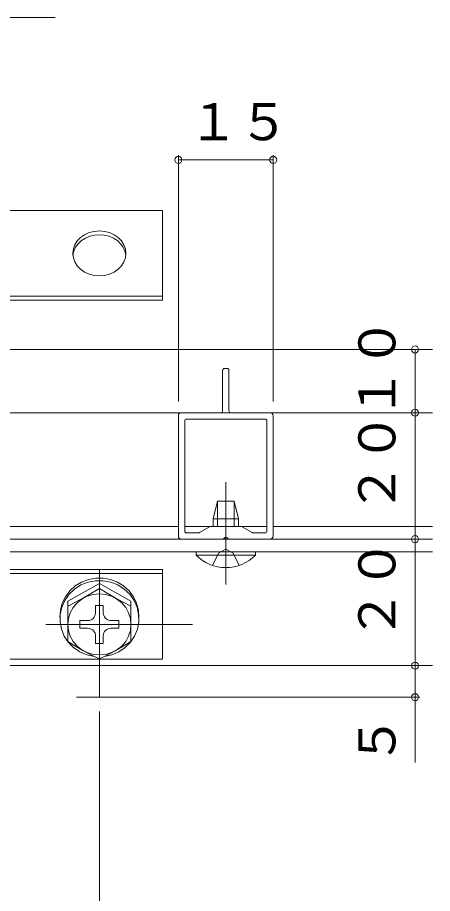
# Model space of a CAD drawing. Units: millimetres, scale not verified. Extents: x -1682 to -296, y -1188 to 1054.
# Drawn here: x -1107.4 to -1041.7, y -1064.8 to -926.3 of the extents above; entities that cross this region are included whole.
import ezdxf
from ezdxf.enums import TextEntityAlignment as Align

# ---------------------------------------------------------------- set-up
doc = ezdxf.new("R2010")
doc.units = ezdxf.units.MM
doc.header["$LTSCALE"] = 4
doc.linetypes.add('CHAIN2', pattern=[12, 9, -1, 1, -1])
doc.linetypes.add('DASHED3', pattern=[4, 3, -1])
for name, color, linetype, lineweight in [('0-3_YKK_11', 7, 'Continuous', 9), ('0-4_YKK_12', 2, 'Continuous', 9), ('0-6_YKK_13', 4, 'Continuous', 9), ('0-7_YKK_D', 6, 'Continuous', 9)]:
    doc.layers.add(name, color=color, linetype=linetype, lineweight=lineweight)
doc.styles.add('ＭＳ ゴシック', font='')
doc.styles.get('ＭＳ ゴシック').set_extended_font_data('MS Gothic')

msp = doc.modelspace()

# ---------------------------------------------------------------- linework, layer by layer
at = {"layer": '0-3_YKK_11'}
for p, q in [((-1074.894, -988.471), (-1074.894, -982.071)), ((-1074.594, -981.771), (-1074.193, -981.771)), ((-1073.894, -988.471), (-1073.894, -982.071)), ((-1081.393, -988.771), (-1075.193, -988.771)), ((-1073.594, -988.771), (-1067.394, -988.771)), ((-1081.894, -1008.271), (-1081.894, -989.271)), ((-1080.894, -1007.471), (-1080.894, -990.071)), ((-1080.593, -989.771), (-1068.193, -989.771)), ((-1067.893, -990.071), (-1067.893, -1007.471)), ((-1066.894, -989.271), (-1066.894, -1008.271)), ((-1076.963, -1006.811), (-1078.556, -1007.731)), ((-1076.813, -1006.771), (-1071.974, -1006.771)), ((-1071.824, -1006.811), (-1070.231, -1007.731)), ((-1078.706, -1007.771), (-1080.593, -1007.771)), ((-1068.193, -1007.771), (-1070.081, -1007.771)), ((-1074.913, -1008.771), (-1081.393, -1008.771)), ((-1067.394, -1008.771), (-1073.874, -1008.771))]:
    msp.add_line(p, q, dxfattribs=at)
for centre, radius, start, end in [((-1074.594, -982.071), 0.3, 90, 180), ((-1074.193, -982.071), 0.3, 0, 90), ((-1081.393, -989.271), 0.5, 90, 180), ((-1075.193, -988.471), 0.3, 270, 0), ((-1073.594, -988.471), 0.3, 180, 270), ((-1067.394, -989.271), 0.5, 0, 90), ((-1080.593, -990.071), 0.3, 90, 180), ((-1068.193, -990.071), 0.3, 0, 90), ((-1076.813, -1007.071), 0.3, 90, 119.99998), ((-1071.974, -1007.071), 0.3, 60, 90), ((-1081.393, -1008.271), 0.5, 180, 270), ((-1080.593, -1007.471), 0.3, 180, 270), ((-1078.706, -1007.471), 0.3, 270, 300), ((-1074.393, -1008.771), 0.3, 30.00009, 149.99989), ((-1070.081, -1007.471), 0.3, 239.99998, 270), ((-1068.193, -1007.471), 0.3, 270, 0), ((-1067.394, -1008.271), 0.5, 270, 0), ((-1074.913, -1008.471), 0.3, 270, 329.99989), ((-1073.874, -1008.471), 0.3, 210.00009, 270)]:
    msp.add_arc(centre, radius, start, end, dxfattribs=at)
at = {"layer": '0-4_YKK_12'}
for p, q in [((-1122.394, -978.771), (-1041.688, -978.771)), ((-1122.394, -988.771), (-1041.688, -988.771)), ((-1113.093, -1006.771), (-1081.894, -1006.771)), ((-1080.894, -1006.771), (-1067.893, -1006.771)), ((-1066.894, -1006.771), (-1041.688, -1006.771)), ((-1041.688, -1008.771), (-1121.393, -1008.771)), ((-1041.688, -1010.771), (-1109.393, -1010.771)), ((-1121.393, -1028.771), (-1041.688, -1028.771))]:
    msp.add_line(p, q, dxfattribs=at)
at = {"layer": '0-4_YKK_12', "linetype": 'CHAIN2'}
for p, q in [((-1094.393, -1013.564), (-1094.393, -1033.771)), ((-1079.666, -1022.254), (-1102.867, -1022.254))]:
    msp.add_line(p, q, dxfattribs=at)
at = {"layer": '0-6_YKK_13', "linetype": 'CHAIN2'}
for p, q in [((-1101.393, -926.271), (-1129.394, -926.271)), ((-1074.393, -1015.944), (-1074.393, -999.754))]:
    msp.add_line(p, q, dxfattribs=at)
at = {"layer": '0-6_YKK_13'}
for p, q in [((-1084.393, -956.771), (-1124.393, -956.771)), ((-1084.393, -970.978), (-1084.393, -956.771)), ((-1094.393, -960.025), (-1095.213, -960.093)), ((-1093.574, -960.093), (-1094.393, -960.025)), ((-1097.363, -961.063), (-1097.886, -961.6)), ((-1096.727, -960.622), (-1097.363, -961.063)), ((-1096.615, -961.161), (-1097.235, -961.559)), ((-1096.001, -960.294), (-1096.727, -960.622)), ((-1095.918, -960.866), (-1096.615, -961.161)), ((-1095.213, -960.093), (-1096.001, -960.294)), ((-1095.169, -960.686), (-1095.918, -960.866)), ((-1094.393, -960.625), (-1095.169, -960.686)), ((-1093.618, -960.686), (-1094.393, -960.625)), ((-1092.869, -960.866), (-1093.618, -960.686)), ((-1092.786, -960.294), (-1093.574, -960.093)), ((-1092.172, -961.161), (-1092.869, -960.866)), ((-1092.06, -960.622), (-1092.786, -960.294)), ((-1091.552, -961.559), (-1092.172, -961.161)), ((-1091.424, -961.063), (-1092.06, -960.622)), ((-1090.901, -961.6), (-1091.424, -961.063)), ((-1098.274, -962.213), (-1098.513, -962.878)), ((-1098.164, -962.608), (-1098.441, -963.223)), ((-1097.886, -961.6), (-1098.274, -962.213)), ((-1097.757, -962.047), (-1098.164, -962.608)), ((-1097.235, -961.559), (-1097.757, -962.047)), ((-1091.03, -962.047), (-1091.552, -961.559)), ((-1090.623, -962.608), (-1091.03, -962.047)), ((-1090.513, -962.213), (-1090.901, -961.6)), ((-1090.346, -963.223), (-1090.623, -962.608)), ((-1090.274, -962.878), (-1090.513, -962.213)), ((-1098.513, -962.878), (-1098.594, -963.57)), ((-1098.594, -963.57), (-1098.513, -964.262)), ((-1098.441, -963.223), (-1098.578, -963.87)), ((-1090.209, -963.87), (-1090.346, -963.223)), ((-1090.193, -963.57), (-1090.274, -962.878)), ((-1090.274, -964.262), (-1090.193, -963.57)), ((-1098.513, -964.262), (-1098.274, -964.927)), ((-1098.274, -964.927), (-1097.886, -965.54)), ((-1097.886, -965.54), (-1097.363, -966.077)), ((-1091.424, -966.077), (-1090.901, -965.54)), ((-1090.901, -965.54), (-1090.513, -964.927)), ((-1090.513, -964.927), (-1090.274, -964.262)), ((-1097.363, -966.077), (-1096.727, -966.518)), ((-1096.727, -966.518), (-1096.001, -966.845)), ((-1096.001, -966.845), (-1095.213, -967.047)), ((-1093.574, -967.047), (-1092.786, -966.845)), ((-1092.786, -966.845), (-1092.06, -966.518)), ((-1092.06, -966.518), (-1091.424, -966.077)), ((-1095.213, -967.047), (-1094.393, -967.115)), ((-1094.393, -967.115), (-1093.574, -967.047)), ((-1084.393, -970.978), (-1121.893, -970.978)), ((-1084.393, -970.331), (-1121.035, -970.331)), ((-1075.694, -1002.771), (-1076.394, -1005.571)), ((-1073.094, -1002.771), (-1075.694, -1002.771)), ((-1075.694, -1006.771), (-1075.694, -1002.771)), ((-1073.094, -1002.771), (-1072.394, -1005.571)), ((-1073.094, -1006.771), (-1073.094, -1002.771)), ((-1076.394, -1005.571), (-1072.394, -1005.571)), ((-1076.394, -1005.571), (-1076.394, -1006.771)), ((-1072.394, -1006.771), (-1072.394, -1005.571)), ((-1079.094, -1010.771), (-1079.094, -1011.282)), ((-1079.094, -1010.771), (-1072.394, -1010.771)), ((-1079.094, -1011.282), (-1072.394, -1011.282)), ((-1069.693, -1010.771), (-1076.394, -1010.771)), ((-1069.693, -1011.282), (-1076.394, -1011.282)), ((-1069.693, -1010.771), (-1069.693, -1011.282)), ((-1084.393, -1013.564), (-1110.484, -1013.564)), ((-1084.393, -1013.564), (-1084.393, -1027.771)), ((-1084.393, -1014.211), (-1111.321, -1014.211)), ((-1096.14, -1015.138), (-1097.236, -1015.558)), ((-1095, -1015.34), (-1096.191, -1015.566)), ((-1094.983, -1014.924), (-1096.14, -1015.138)), ((-1093.787, -1015.34), (-1095, -1015.34)), ((-1093.804, -1014.924), (-1094.983, -1014.924)), ((-1092.647, -1015.138), (-1093.804, -1014.924)), ((-1092.596, -1015.566), (-1093.787, -1015.34)), ((-1091.551, -1015.558), (-1092.647, -1015.138)), ((-1099.394, -1018.56), (-1094.393, -1015.772)), ((-1098.326, -1016.656), (-1099.191, -1017.479)), ((-1098.23, -1016.169), (-1099.088, -1016.949)), ((-1097.313, -1016.011), (-1098.326, -1016.656)), ((-1097.236, -1015.558), (-1098.23, -1016.169)), ((-1096.191, -1015.566), (-1097.313, -1016.011)), ((-1095.625, -1017.336), (-1094.393, -1016.566)), ((-1094.393, -1016.566), (-1094.393, -1015.772)), ((-1094.393, -1015.772), (-1089.394, -1018.56)), ((-1094.393, -1016.566), (-1093.162, -1017.336)), ((-1091.473, -1016.011), (-1092.596, -1015.566)), ((-1090.557, -1016.169), (-1091.551, -1015.558)), ((-1090.461, -1016.656), (-1091.473, -1016.011)), ((-1089.699, -1016.949), (-1090.557, -1016.169)), ((-1089.596, -1017.479), (-1090.461, -1016.656)), ((-1099.779, -1017.871), (-1100.279, -1018.902)), ((-1099.191, -1017.479), (-1099.874, -1018.447)), ((-1099.088, -1016.949), (-1099.779, -1017.871)), ((-1098.162, -1018.751), (-1096.893, -1018.072)), ((-1096.307, -1017.793), (-1097.171, -1018.239)), ((-1096.893, -1018.072), (-1095.625, -1017.336)), ((-1095.369, -1017.518), (-1096.307, -1017.793)), ((-1094.393, -1017.425), (-1095.369, -1017.518)), ((-1093.418, -1017.518), (-1094.393, -1017.425)), ((-1092.48, -1017.793), (-1093.418, -1017.518)), ((-1093.162, -1017.336), (-1091.894, -1018.072)), ((-1091.616, -1018.239), (-1092.48, -1017.793)), ((-1091.894, -1018.072), (-1090.625, -1018.751)), ((-1089.008, -1017.871), (-1089.699, -1016.949)), ((-1088.913, -1018.447), (-1089.596, -1017.479)), ((-1088.508, -1018.902), (-1089.008, -1017.871)), ((-1100.352, -1019.525), (-1100.604, -1020.671)), ((-1100.279, -1018.902), (-1100.569, -1020.005)), ((-1099.874, -1018.447), (-1100.352, -1019.525)), ((-1099.394, -1024.931), (-1099.394, -1018.56)), ((-1099.394, -1019.354), (-1098.162, -1018.751)), ((-1098.551, -1019.571), (-1099.013, -1020.406)), ((-1097.929, -1018.839), (-1098.551, -1019.571)), ((-1097.171, -1018.239), (-1097.929, -1018.839)), ((-1093.774, -1019.26), (-1093.774, -1020.458)), ((-1090.858, -1018.839), (-1091.616, -1018.239)), ((-1090.236, -1019.571), (-1090.858, -1018.839)), ((-1090.625, -1018.751), (-1089.394, -1019.354)), ((-1089.774, -1020.406), (-1090.236, -1019.571)), ((-1089.394, -1018.56), (-1089.394, -1024.931)), ((-1088.435, -1019.525), (-1088.913, -1018.447)), ((-1088.218, -1020.005), (-1088.508, -1018.902)), ((-1088.183, -1020.671), (-1088.435, -1019.525)), ((-1100.569, -1020.005), (-1100.64, -1021.141)), ((-1100.604, -1020.671), (-1100.623, -1021.843)), ((-1099.013, -1020.406), (-1099.297, -1021.312)), ((-1095.222, -1021.123), (-1095.108, -1020.916)), ((-1095.108, -1020.916), (-1095.037, -1020.692)), ((-1095.037, -1020.692), (-1095.014, -1020.458)), ((-1093.774, -1020.458), (-1093.755, -1020.666)), ((-1093.755, -1020.666), (-1093.699, -1020.868)), ((-1093.699, -1020.868), (-1093.607, -1021.057)), ((-1089.49, -1021.312), (-1089.774, -1020.406)), ((-1088.147, -1021.141), (-1088.218, -1020.005)), ((-1088.165, -1021.843), (-1088.183, -1020.671)), ((-1100.623, -1021.843), (-1100.406, -1022.996)), ((-1099.297, -1021.312), (-1099.394, -1022.254)), ((-1099.394, -1022.254), (-1099.297, -1023.197)), ((-1097.493, -1022.853), (-1097.493, -1021.656)), ((-1097.493, -1021.656), (-1096.253, -1021.656)), ((-1096.253, -1021.656), (-1096.012, -1021.633)), ((-1096.012, -1021.633), (-1095.779, -1021.564)), ((-1095.779, -1021.564), (-1095.565, -1021.454)), ((-1095.565, -1021.454), (-1095.377, -1021.305)), ((-1095.377, -1021.305), (-1095.222, -1021.123)), ((-1093.607, -1021.057), (-1093.483, -1021.228)), ((-1093.483, -1021.228), (-1093.331, -1021.375)), ((-1093.331, -1021.375), (-1093.153, -1021.495)), ((-1093.153, -1021.495), (-1092.958, -1021.583)), ((-1092.958, -1021.583), (-1092.749, -1021.637)), ((-1092.749, -1021.637), (-1092.533, -1021.656)), ((-1092.533, -1021.656), (-1091.293, -1021.656)), ((-1091.293, -1021.656), (-1091.293, -1022.853)), ((-1089.394, -1022.254), (-1089.49, -1021.312)), ((-1089.49, -1023.197), (-1089.394, -1022.254)), ((-1088.381, -1022.996), (-1088.165, -1021.843)), ((-1100.406, -1022.996), (-1099.963, -1024.087)), ((-1099.297, -1023.197), (-1099.013, -1024.103)), ((-1096.253, -1022.853), (-1097.493, -1022.853)), ((-1096.038, -1022.872), (-1096.253, -1022.853)), ((-1095.829, -1022.926), (-1096.038, -1022.872)), ((-1095.633, -1023.014), (-1095.829, -1022.926)), ((-1095.456, -1023.134), (-1095.633, -1023.014)), ((-1095.304, -1023.281), (-1095.456, -1023.134)), ((-1095.18, -1023.452), (-1095.304, -1023.281)), ((-1095.088, -1023.641), (-1095.18, -1023.452)), ((-1095.032, -1023.843), (-1095.088, -1023.641)), ((-1093.679, -1023.593), (-1093.75, -1023.817)), ((-1093.565, -1023.386), (-1093.679, -1023.593)), ((-1093.41, -1023.204), (-1093.565, -1023.386)), ((-1093.222, -1023.055), (-1093.41, -1023.204)), ((-1093.008, -1022.945), (-1093.222, -1023.055)), ((-1092.775, -1022.876), (-1093.008, -1022.945)), ((-1092.533, -1022.853), (-1092.775, -1022.876)), ((-1091.293, -1022.853), (-1092.533, -1022.853)), ((-1089.774, -1024.103), (-1089.49, -1023.197)), ((-1088.824, -1024.087), (-1088.381, -1022.996)), ((-1099.963, -1024.087), (-1099.31, -1025.075)), ((-1099.394, -1024.931), (-1098.162, -1025.701)), ((-1099.31, -1025.075), (-1098.472, -1025.923)), ((-1099.013, -1024.103), (-1098.551, -1024.938)), ((-1098.551, -1024.938), (-1097.929, -1025.669)), ((-1095.014, -1024.051), (-1095.032, -1023.843)), ((-1093.75, -1023.817), (-1093.774, -1024.051)), ((-1093.774, -1024.051), (-1093.774, -1025.249)), ((-1090.858, -1025.669), (-1090.236, -1024.938)), ((-1090.625, -1025.701), (-1089.394, -1024.931)), ((-1090.315, -1025.923), (-1089.477, -1025.075)), ((-1090.236, -1024.938), (-1089.774, -1024.103)), ((-1089.477, -1025.075), (-1088.824, -1024.087)), ((-1098.472, -1025.923), (-1097.48, -1026.598)), ((-1098.162, -1025.701), (-1096.893, -1026.437)), ((-1097.929, -1025.669), (-1097.171, -1026.27)), ((-1097.171, -1026.27), (-1096.307, -1026.716)), ((-1096.893, -1026.437), (-1095.625, -1027.116)), ((-1093.162, -1027.116), (-1091.894, -1026.437)), ((-1092.48, -1026.716), (-1091.616, -1026.27)), ((-1091.894, -1026.437), (-1090.625, -1025.701)), ((-1091.616, -1026.27), (-1090.858, -1025.669)), ((-1091.307, -1026.598), (-1090.315, -1025.923)), ((-1084.393, -1027.771), (-1124.393, -1027.771)), ((-1097.48, -1026.598), (-1096.372, -1027.075)), ((-1096.372, -1027.075), (-1095.189, -1027.336)), ((-1096.307, -1026.716), (-1095.369, -1026.991)), ((-1095.625, -1027.116), (-1094.393, -1027.719)), ((-1095.369, -1026.991), (-1094.393, -1027.084)), ((-1094.393, -1027.084), (-1093.418, -1026.991)), ((-1094.393, -1027.719), (-1093.162, -1027.116)), ((-1093.598, -1027.336), (-1092.415, -1027.075)), ((-1093.418, -1026.991), (-1092.48, -1026.716)), ((-1092.415, -1027.075), (-1091.307, -1026.598))]:
    msp.add_line(p, q, dxfattribs=at)
at = {"layer": '0-6_YKK_13', "linetype": 'DASHED3'}
for points in [[(-1076.493, -1012.925), (-1075.543, -1010.977), (-1074.393, -1010.366)], [(-1072.294, -1012.925), (-1073.243, -1010.977), (-1074.393, -1010.366)]]:
    msp.add_lwpolyline(points, dxfattribs=at)
at = {"layer": '0-6_YKK_13'}
for points in [[(-1095.014, -1020.458), (-1095.014, -1019.26), (-1093.774, -1019.26)], [(-1093.774, -1025.249), (-1095.014, -1025.249), (-1095.014, -1024.051)]]:
    msp.add_lwpolyline(points, dxfattribs=at)
msp.add_arc((-1074.393, -1006.723), 6.548, 224.12695, 315.87303, dxfattribs=at)
at = {"layer": '0-7_YKK_D'}
for p, q in [((-1081.894, -987.022), (-1081.894, -948.036)), ((-1081.894, -948.786), (-1066.894, -948.786)), ((-1066.894, -987.022), (-1066.894, -948.036)), ((-1044.447, -978.771), (-1044.447, -988.771)), ((-1044.447, -988.771), (-1044.447, -1008.771)), ((-1044.447, -1008.771), (-1044.447, -1028.771)), ((-1044.447, -1028.771), (-1044.447, -1044.116)), ((-1098.002, -1033.771), (-1043.697, -1033.771)), ((-1094.393, -1036.02), (-1094.393, -1094.208))]:
    msp.add_line(p, q, dxfattribs=at)
for centre, start, end in [((-1081.894, -948.786), 0, 180), ((-1081.894, -948.786), 180, 0), ((-1066.894, -948.786), 0, 180), ((-1066.894, -948.786), 180, 0), ((-1044.447, -978.771), 0, 180), ((-1044.447, -978.771), 180, 0), ((-1044.447, -988.771), 0, 180), ((-1044.447, -988.771), 0, 180), ((-1044.447, -988.771), 180, 0), ((-1044.447, -988.771), 180, 0), ((-1044.447, -1008.771), 0, 180), ((-1044.447, -1008.771), 0, 180), ((-1044.447, -1008.771), 180, 0), ((-1044.447, -1008.771), 180, 0), ((-1044.447, -1028.771), 0, 180), ((-1044.447, -1028.771), 0, 180), ((-1044.447, -1028.771), 180, 0), ((-1044.447, -1028.771), 180, 0), ((-1044.447, -1033.771), 0, 180), ((-1044.447, -1033.771), 180, 0)]:
    msp.add_arc(centre, 0.562, start, end, dxfattribs=at)

# ---------------------------------------------------------------- texts
at = {"layer": '0-7_YKK_D', "color": 4, "style": 'ＭＳ ゴシック'}
msp.add_text('１５', height=5.865, dxfattribs=at).set_placement((-1080.363, -947.437), align=Align.BOTTOM_LEFT)
for s, p in [('１０', (-1045.796, -989.741)), ('２０', (-1045.796, -1004.741)), ('２０', (-1045.796, -1024.74)), ('５', (-1045.796, -1044.583))]:
    msp.add_text(s, height=5.865, rotation=90, dxfattribs=at).set_placement(p, align=Align.BOTTOM_LEFT)

doc.saveas('drawing.dxf')
